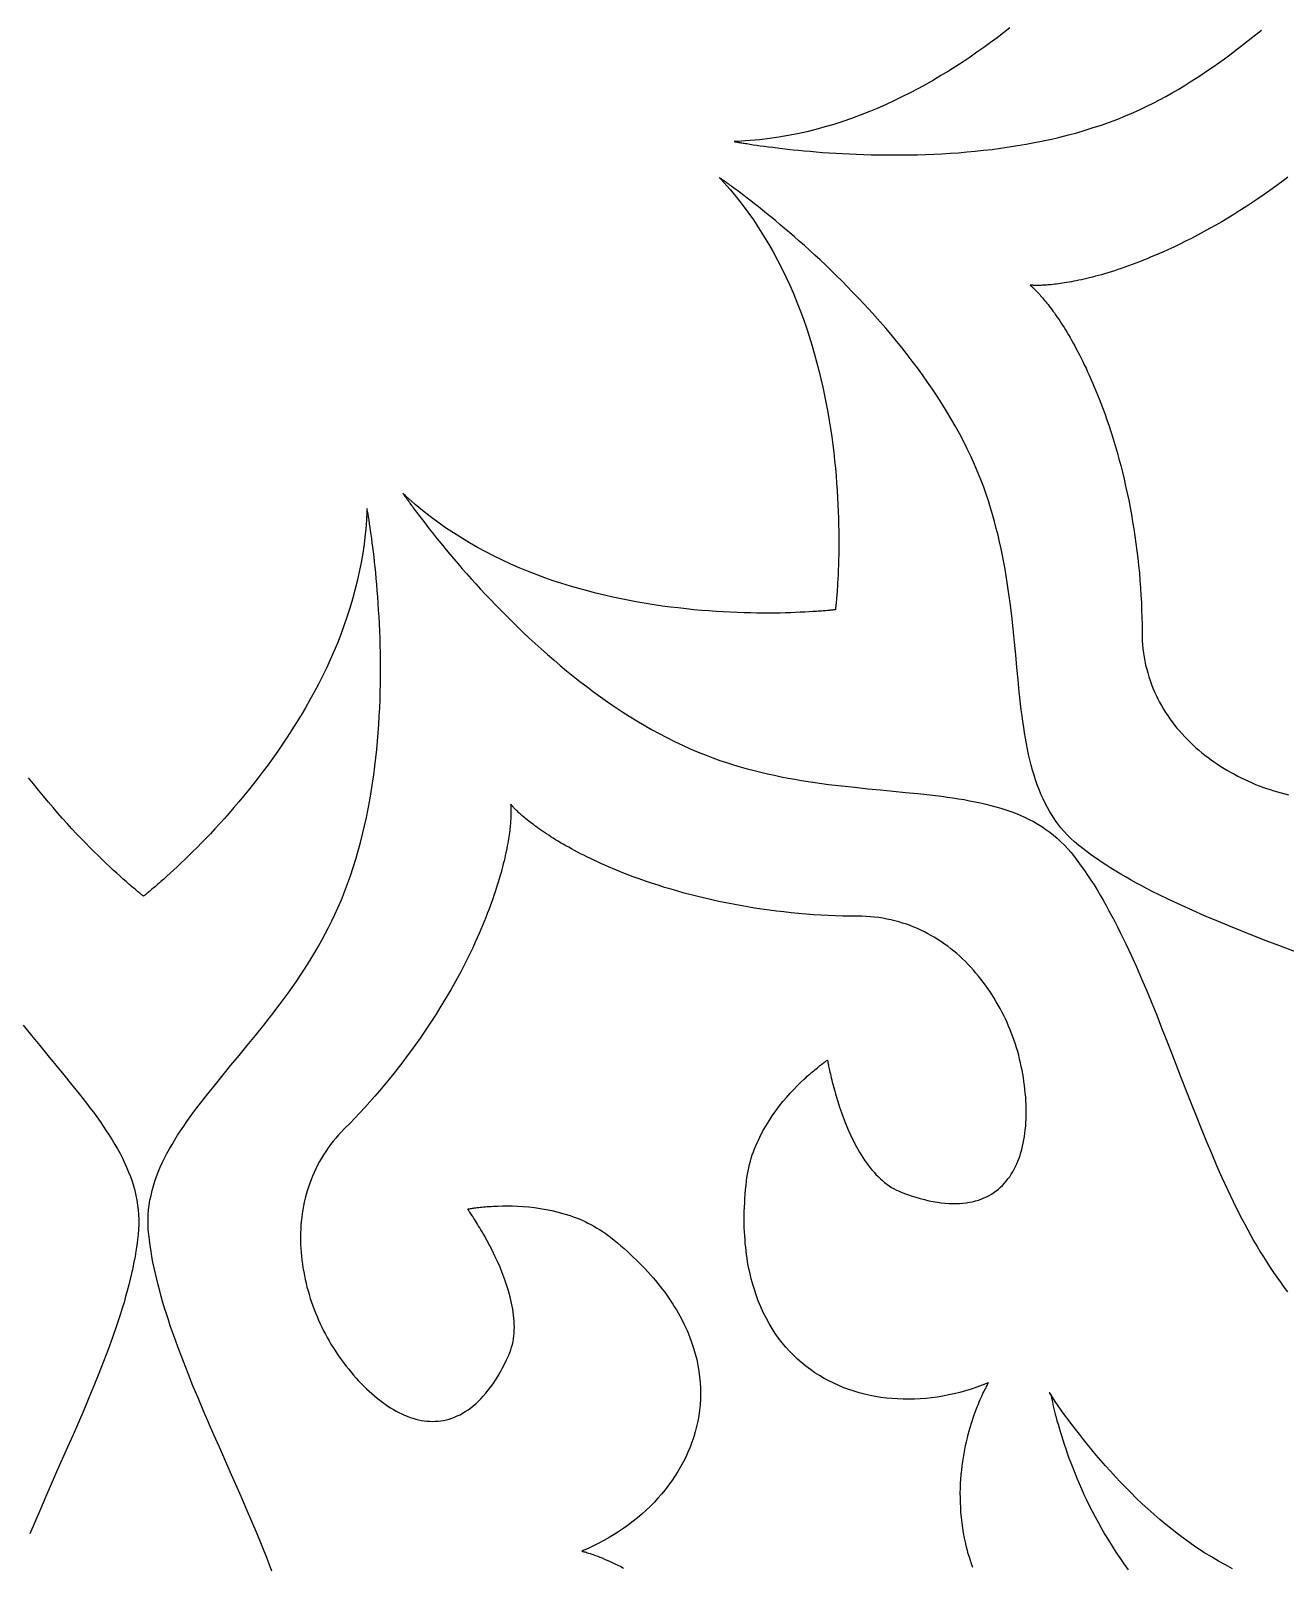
# Model space of a CAD drawing. Extents: x -555 to 555, y -555 to 555.
# Drawn here: x -9.9 to 99.9, y -144.4 to -9.9 of the extents above; entities that cross this region are included whole.
import ezdxf

# ---------------------------------------------------------------- set-up
doc = ezdxf.new("R2010")
doc.units = 0
doc.layers.add('PLAN_1', color=18, linetype='CONTINUOUS')

msp = doc.modelspace()

# ---------------------------------------------------------------- linework, layer by layer
at = {"layer": 'PLAN_1'}
for points in [[(75.81, -9.62), (75.26, -10.05), (74.7, -10.48), (74.12, -10.9), (73.54, -11.33), (72.94, -11.75), (72.33, -12.17), (71.72, -12.58), (71.08, -12.99), (70.44, -13.4), (69.79, -13.79), (69.13, -14.18), (68.45, -14.57), (67.77, -14.94), (67.08, -15.31), (66.37, -15.66), (65.66, -16.01), (64.94, -16.34), (64.21, -16.66), (63.47, -16.97), (62.72, -17.26), (61.96, -17.54), (61.19, -17.81), (60.42, -18.06), (59.63, -18.29), (58.84, -18.51), (58.04, -18.71), (57.24, -18.89), (56.43, -19.05), (55.61, -19.19), (54.78, -19.31), (53.94, -19.41), (53.52, -19.45), (53.1, -19.48), (52.68, -19.51), (51.97, -19.55), (51.68, -19.56), (51.69, -19.56), (51.71, -19.57), (51.74, -19.57), (51.77, -19.58), (51.81, -19.59), (51.86, -19.59), (51.91, -19.6), (51.97, -19.61), (52.04, -19.63), (52.11, -19.64), (52.19, -19.65), (52.28, -19.67), (52.37, -19.68), (52.48, -19.7), (52.58, -19.72), (52.69, -19.74), (52.81, -19.75), (52.94, -19.77), (53.07, -19.79), (53.21, -19.82), (53.35, -19.84), (53.65, -19.88), (53.98, -19.93), (54.33, -19.98), (54.69, -20.02), (55.08, -20.07), (55.49, -20.13), (55.92, -20.18), (56.37, -20.23), (56.84, -20.28), (57.33, -20.33), (57.83, -20.37), (58.35, -20.42), (58.88, -20.46), (59.43, -20.51), (60, -20.55), (60.58, -20.58), (61.17, -20.62), (61.78, -20.65), (62.4, -20.68), (63.03, -20.7), (63.67, -20.72), (64.33, -20.73), (64.99, -20.74), (65.66, -20.74), (66.34, -20.74), (67.03, -20.73), (67.73, -20.72), (68.44, -20.7), (69.15, -20.67), (69.87, -20.63), (70.59, -20.59), (71.32, -20.54), (72.05, -20.48), (72.78, -20.41), (73.52, -20.33), (74.26, -20.25), (75.01, -20.15), (75.75, -20.04), (76.49, -19.92), (77.24, -19.8), (77.98, -19.66), (78.73, -19.51), (79.47, -19.35), (80.2, -19.17), (80.94, -18.99), (81.67, -18.79), (82.4, -18.58), (83.12, -18.35), (83.84, -18.12), (84.55, -17.86), (85.26, -17.6), (85.95, -17.32), (86.64, -17.02), (87.23, -16.76), (87.8, -16.48), (88.37, -16.2), (88.92, -15.91), (89.47, -15.61), (90.02, -15.31), (90.55, -15), (91.08, -14.68), (91.6, -14.35), (92.11, -14.02), (92.62, -13.69), (93.12, -13.35), (93.62, -13.01), (94.11, -12.66), (94.59, -12.31), (95.07, -11.96), (96.01, -11.24), (96.93, -10.52), (97.83, -9.8)], [(101.56, -90.81), (99.35, -89.96), (98.25, -89.53), (97.15, -89.1), (96.06, -88.67), (94.99, -88.23), (93.92, -87.79), (92.86, -87.35), (91.82, -86.89), (90.8, -86.43), (89.79, -85.96), (88.81, -85.48), (88.32, -85.24), (87.84, -84.99), (87.37, -84.74), (86.9, -84.49), (86.44, -84.24), (85.98, -83.98), (85.53, -83.71), (85.09, -83.45), (84.65, -83.18), (84.22, -82.9), (83.8, -82.62), (83.39, -82.34), (82.99, -82.06), (82.59, -81.76), (82.2, -81.47), (81.82, -81.17), (81.48, -80.88), (81.16, -80.59), (80.86, -80.28), (80.56, -79.97), (80.29, -79.64), (80.02, -79.31), (79.78, -78.97), (79.54, -78.61), (79.32, -78.25), (79.1, -77.88), (78.91, -77.5), (78.72, -77.11), (78.54, -76.71), (78.37, -76.3), (78.22, -75.89), (78.07, -75.46), (77.93, -75.03), (77.8, -74.59), (77.68, -74.15), (77.57, -73.7), (77.46, -73.24), (77.36, -72.77), (77.27, -72.29), (77.18, -71.81), (77.1, -71.33), (77.03, -70.83), (76.95, -70.33), (76.89, -69.83), (76.82, -69.32), (76.76, -68.8), (76.64, -67.75), (76.54, -66.69), (76.43, -65.6), (76.33, -64.5), (76.22, -63.38), (76.1, -62.24), (75.98, -61.1), (75.84, -59.94), (75.68, -58.77), (75.59, -58.18), (75.5, -57.59), (75.4, -57), (75.29, -56.41), (75.17, -55.81), (75.05, -55.22), (74.92, -54.62), (74.78, -54.02), (74.63, -53.43), (74.48, -52.83), (74.31, -52.23), (74.13, -51.63), (73.94, -51.03), (73.74, -50.43), (73.53, -49.83), (73.3, -49.23), (73.02, -48.53), (72.73, -47.84), (72.42, -47.16), (72.09, -46.47), (71.75, -45.8), (71.4, -45.13), (71.04, -44.46), (70.66, -43.81), (70.27, -43.16), (69.87, -42.51), (69.46, -41.87), (69.04, -41.24), (68.61, -40.62), (68.18, -40), (67.74, -39.39), (67.28, -38.79), (66.83, -38.2), (66.37, -37.61), (65.9, -37.03), (65.43, -36.47), (64.95, -35.91), (64.47, -35.36), (63.99, -34.81), (63.51, -34.28), (63.03, -33.76), (62.54, -33.24), (62.06, -32.74), (61.58, -32.25), (61.1, -31.76), (60.62, -31.29), (60.15, -30.83), (59.67, -30.37), (59.21, -29.93), (58.74, -29.5), (58.29, -29.08), (57.84, -28.68), (57.39, -28.28), (56.96, -27.9), (56.53, -27.53), (56.11, -27.17), (55.7, -26.82), (55.3, -26.49), (54.91, -26.16), (54.53, -25.86), (54.16, -25.56), (53.81, -25.28), (53.47, -25.01), (53.15, -24.76), (52.83, -24.52), (52.54, -24.29), (52.26, -24.08), (52, -23.88), (51.75, -23.7), (51.63, -23.61), (51.52, -23.53), (51.42, -23.45), (51.31, -23.38), (51.22, -23.31), (51.12, -23.24), (51.04, -23.18), (50.95, -23.12), (50.88, -23.06), (50.8, -23.01), (50.74, -22.96), (50.68, -22.92), (50.62, -22.88), (50.57, -22.84), (50.52, -22.81), (50.49, -22.79), (50.45, -22.76), (50.42, -22.74), (50.4, -22.73), (50.39, -22.72), (50.38, -22.71), (50.57, -22.92), (51.05, -23.45), (51.33, -23.77), (51.6, -24.09), (51.87, -24.42), (52.39, -25.08), (52.89, -25.75), (53.37, -26.43), (53.83, -27.12), (54.27, -27.82), (54.7, -28.52), (55.1, -29.23), (55.49, -29.95), (55.86, -30.68), (56.22, -31.41), (56.55, -32.14), (56.88, -32.88), (57.18, -33.62), (57.47, -34.37), (57.75, -35.11), (58.01, -35.86), (58.25, -36.61), (58.49, -37.36), (58.7, -38.1), (58.91, -38.85), (59.1, -39.6), (59.28, -40.34), (59.45, -41.08), (59.61, -41.81), (59.75, -42.54), (59.89, -43.27), (60.01, -43.99), (60.12, -44.7), (60.23, -45.41), (60.32, -46.11), (60.4, -46.8), (60.48, -47.48), (60.55, -48.16), (60.61, -48.82), (60.66, -49.47), (60.71, -50.11), (60.74, -50.73), (60.77, -51.35), (60.8, -51.95), (60.82, -52.54), (60.83, -53.11), (60.84, -53.66), (60.85, -54.21), (60.85, -54.73), (60.85, -55.23), (60.84, -55.72), (60.83, -56.19), (60.82, -56.64), (60.8, -57.07), (60.78, -57.48), (60.76, -57.87), (60.74, -58.24), (60.72, -58.58), (60.71, -58.74), (60.7, -58.9), (60.69, -59.05), (60.68, -59.2), (60.67, -59.34), (60.66, -59.47), (60.65, -59.6), (60.64, -59.72), (60.63, -59.83), (60.62, -59.94), (60.61, -60.04), (60.6, -60.13), (60.59, -60.22), (60.58, -60.3), (60.57, -60.37), (60.57, -60.44), (60.56, -60.5), (60.55, -60.55), (60.5, -60.56), (60.44, -60.57), (60.37, -60.57), (60.3, -60.58), (60.22, -60.59), (60.13, -60.6), (60.04, -60.61), (59.94, -60.62), (59.83, -60.63), (59.72, -60.64), (59.6, -60.65), (59.47, -60.66), (59.34, -60.67), (59.2, -60.68), (59.05, -60.69), (58.9, -60.7), (58.74, -60.71), (58.58, -60.72), (58.24, -60.74), (57.87, -60.76), (57.48, -60.78), (57.07, -60.8), (56.64, -60.82), (56.19, -60.83), (55.72, -60.84), (55.23, -60.85), (54.73, -60.85), (54.21, -60.85), (53.66, -60.84), (53.11, -60.83), (52.54, -60.82), (51.95, -60.8), (51.35, -60.77), (50.73, -60.74), (50.11, -60.71), (49.47, -60.66), (48.82, -60.61), (48.16, -60.55), (47.48, -60.48), (46.8, -60.4), (46.11, -60.32), (45.41, -60.23), (44.7, -60.12), (43.99, -60.01), (43.27, -59.89), (42.54, -59.75), (41.81, -59.61), (41.08, -59.45), (40.34, -59.28), (39.6, -59.1), (38.85, -58.91), (38.1, -58.7), (37.36, -58.49), (36.61, -58.25), (35.86, -58.01), (35.11, -57.75), (34.37, -57.47), (33.62, -57.18), (32.88, -56.88), (32.14, -56.55), (31.41, -56.22), (30.68, -55.86), (29.95, -55.49), (29.23, -55.1), (28.52, -54.7), (27.82, -54.27), (27.12, -53.83), (26.43, -53.37), (25.75, -52.89), (25.08, -52.39), (24.42, -51.87), (24.09, -51.6), (23.77, -51.33), (23.45, -51.05), (22.92, -50.57), (22.71, -50.38), (22.72, -50.39), (22.73, -50.4), (22.74, -50.42), (22.76, -50.45), (22.79, -50.49), (22.81, -50.52), (22.84, -50.57), (22.88, -50.62), (22.92, -50.68), (22.96, -50.74), (23.01, -50.8), (23.06, -50.88), (23.12, -50.95), (23.18, -51.04), (23.24, -51.12), (23.31, -51.22), (23.38, -51.31), (23.45, -51.42), (23.53, -51.52), (23.61, -51.63), (23.7, -51.75), (23.88, -52), (24.08, -52.26), (24.29, -52.54), (24.52, -52.83), (24.76, -53.15), (25.01, -53.47), (25.28, -53.81), (25.56, -54.16), (25.86, -54.53), (26.16, -54.91), (26.49, -55.3), (26.82, -55.7), (27.17, -56.11), (27.53, -56.53), (27.9, -56.96), (28.28, -57.39), (28.68, -57.84), (29.08, -58.29), (29.5, -58.74), (29.93, -59.21), (30.37, -59.67), (30.83, -60.15), (31.29, -60.62), (31.76, -61.1), (32.25, -61.58), (32.74, -62.06), (33.24, -62.54), (33.76, -63.03), (34.28, -63.51), (34.81, -63.99), (35.36, -64.47), (35.91, -64.95), (36.47, -65.43), (37.03, -65.9), (37.61, -66.37), (38.2, -66.83), (38.79, -67.28), (39.39, -67.74), (40, -68.18), (40.62, -68.61), (41.24, -69.04), (41.87, -69.46), (42.51, -69.87), (43.16, -70.27), (43.81, -70.66), (44.46, -71.04), (45.13, -71.4), (45.8, -71.75), (46.47, -72.09), (47.16, -72.42), (47.84, -72.73), (48.53, -73.02), (49.23, -73.3), (49.83, -73.53), (50.43, -73.74), (51.03, -73.94), (51.63, -74.13), (52.23, -74.31), (52.83, -74.48), (53.43, -74.63), (54.02, -74.78), (54.62, -74.92), (55.22, -75.05), (55.81, -75.17), (56.41, -75.29), (57, -75.4), (57.59, -75.5), (58.18, -75.59), (58.77, -75.68), (59.94, -75.84), (61.1, -75.98), (62.24, -76.1), (63.38, -76.22), (64.5, -76.33), (65.6, -76.43), (66.69, -76.54), (67.75, -76.64), (68.8, -76.76), (69.32, -76.82), (69.83, -76.89), (70.33, -76.95), (70.83, -77.03), (71.33, -77.1), (71.81, -77.18), (72.29, -77.27), (72.77, -77.36), (73.24, -77.46), (73.7, -77.57), (74.15, -77.68), (74.59, -77.8), (75.03, -77.93), (75.46, -78.07), (75.89, -78.22), (76.3, -78.37), (76.71, -78.54), (77.11, -78.72), (77.5, -78.91), (77.88, -79.1), (78.25, -79.32), (78.61, -79.54), (78.97, -79.78), (79.31, -80.02), (79.64, -80.29), (79.97, -80.56), (80.28, -80.86), (80.59, -81.16), (80.88, -81.48), (81.17, -81.82), (81.47, -82.2), (81.76, -82.59), (82.06, -82.99), (82.34, -83.39), (82.62, -83.8), (82.9, -84.22), (83.18, -84.65), (83.45, -85.09), (83.71, -85.53), (83.98, -85.98), (84.24, -86.44), (84.49, -86.9), (84.74, -87.37), (84.99, -87.84), (85.24, -88.32), (85.48, -88.81), (85.96, -89.79), (86.43, -90.8), (86.89, -91.82), (87.35, -92.86), (87.79, -93.92), (88.23, -94.99), (88.67, -96.06), (89.1, -97.15), (89.53, -98.25), (89.96, -99.35), (90.81, -101.56), (91.68, -103.77), (92.11, -104.87), (92.55, -105.97), (93, -107.06), (93.45, -108.14), (93.91, -109.21), (94.38, -110.27), (94.86, -111.32), (95.35, -112.35), (95.86, -113.37), (96.11, -113.87), (96.37, -114.36), (96.64, -114.85), (96.9, -115.34), (97.17, -115.82), (97.45, -116.29), (97.73, -116.76), (98.01, -117.22), (98.3, -117.68), (98.59, -118.13), (98.88, -118.57), (99.18, -119), (99.49, -119.43), (99.8, -119.85), (100.12, -120.26)], [(100.14, -22.69), (99.62, -23.08), (99.1, -23.46), (98.58, -23.84), (98.06, -24.21), (97.53, -24.57), (97, -24.92), (96.48, -25.27), (95.95, -25.61), (95.42, -25.94), (94.89, -26.27), (94.36, -26.58), (93.83, -26.89), (93.3, -27.19), (92.77, -27.48), (92.25, -27.77), (91.72, -28.04), (91.2, -28.3), (90.68, -28.56), (90.16, -28.81), (89.65, -29.04), (89.27, -29.21), (88.91, -29.37), (88.55, -29.52), (88.19, -29.67), (87.84, -29.82), (87.5, -29.95), (87.16, -30.09), (86.83, -30.21), (86.51, -30.34), (86.19, -30.45), (85.87, -30.56), (85.56, -30.67), (85.26, -30.77), (84.96, -30.87), (84.67, -30.96), (84.39, -31.05), (84.11, -31.14), (83.83, -31.22), (83.57, -31.29), (83.3, -31.36), (83.05, -31.43), (82.8, -31.49), (82.55, -31.55), (82.31, -31.61), (82.08, -31.66), (81.85, -31.71), (81.63, -31.76), (81.42, -31.8), (81.21, -31.84), (81, -31.88), (80.81, -31.91), (80.61, -31.94), (80.43, -31.97), (80.25, -32), (80.07, -32.02), (79.91, -32.05), (79.74, -32.06), (79.59, -32.08), (79.43, -32.1), (79.29, -32.11), (79.15, -32.12), (79.02, -32.13), (78.89, -32.14), (78.77, -32.15), (78.65, -32.15), (78.54, -32.16), (78.44, -32.16), (78.34, -32.16), (78.25, -32.16), (78.16, -32.16), (78.08, -32.16), (78.01, -32.16), (77.94, -32.16), (77.88, -32.16), (77.82, -32.15), (77.77, -32.15), (77.73, -32.15), (77.69, -32.15), (77.66, -32.14), (77.63, -32.14), (77.61, -32.14), (77.59, -32.14), (77.58, -32.14), (77.58, -32.14), (77.58, -32.14), (77.59, -32.14), (77.6, -32.15), (77.62, -32.17), (77.64, -32.18), (77.66, -32.2), (77.69, -32.23), (77.73, -32.26), (77.76, -32.29), (77.81, -32.33), (77.85, -32.37), (77.9, -32.42), (77.95, -32.47), (78.01, -32.53), (78.07, -32.59), (78.14, -32.65), (78.2, -32.73), (78.28, -32.8), (78.35, -32.88), (78.43, -32.97), (78.51, -33.06), (78.59, -33.15), (78.68, -33.25), (78.77, -33.36), (78.86, -33.47), (78.96, -33.59), (79.06, -33.71), (79.16, -33.84), (79.26, -33.98), (79.37, -34.12), (79.48, -34.26), (79.59, -34.41), (79.71, -34.57), (79.82, -34.74), (79.94, -34.91), (80.06, -35.08), (80.18, -35.27), (80.3, -35.46), (80.43, -35.65), (80.56, -35.85), (80.69, -36.06), (80.82, -36.28), (80.95, -36.5), (81.08, -36.73), (81.22, -36.96), (81.35, -37.21), (81.49, -37.46), (81.63, -37.71), (81.77, -37.98), (81.91, -38.25), (82.05, -38.53), (82.19, -38.81), (82.33, -39.11), (82.48, -39.41), (82.62, -39.72), (82.76, -40.03), (82.91, -40.36), (83.05, -40.69), (83.2, -41.03), (83.34, -41.38), (83.49, -41.74), (83.64, -42.1), (83.78, -42.47), (83.93, -42.85), (84.12, -43.38), (84.31, -43.92), (84.5, -44.47), (84.68, -45.03), (84.86, -45.59), (85.03, -46.17), (85.2, -46.75), (85.36, -47.33), (85.52, -47.92), (85.67, -48.52), (85.81, -49.13), (85.95, -49.74), (86.09, -50.35), (86.22, -50.97), (86.34, -51.59), (86.45, -52.22), (86.56, -52.85), (86.67, -53.48), (86.76, -54.12), (86.85, -54.76), (86.94, -55.4), (87.01, -56.04), (87.08, -56.69), (87.15, -57.33), (87.2, -57.98), (87.25, -58.63), (87.29, -59.27), (87.33, -59.92), (87.35, -60.56), (87.37, -61.21), (87.38, -61.85), (87.38, -62.49), (87.39, -62.87), (87.4, -63.25), (87.43, -63.62), (87.46, -63.98), (87.51, -64.35), (87.56, -64.7), (87.63, -65.06), (87.7, -65.41), (87.79, -65.75), (87.88, -66.09), (87.98, -66.43), (88.09, -66.76), (88.21, -67.09), (88.33, -67.41), (88.47, -67.73), (88.61, -68.04), (88.76, -68.35), (88.92, -68.65), (89.09, -68.95), (89.26, -69.25), (89.44, -69.54), (89.63, -69.82), (89.82, -70.1), (90.02, -70.38), (90.23, -70.65), (90.44, -70.91), (90.66, -71.17), (90.89, -71.43), (91.12, -71.68), (91.36, -71.92), (91.6, -72.16), (91.85, -72.4), (92.1, -72.63), (92.36, -72.85), (92.62, -73.07), (92.89, -73.28), (93.16, -73.49), (93.43, -73.69), (93.71, -73.89), (94, -74.08), (94.28, -74.27), (94.57, -74.45), (94.87, -74.63), (95.17, -74.8), (95.47, -74.96), (95.77, -75.12), (96.07, -75.28), (96.38, -75.43), (96.69, -75.57), (97.01, -75.7), (97.32, -75.84), (97.64, -75.96), (97.95, -76.08), (98.27, -76.19), (98.59, -76.3), (98.92, -76.4), (99.24, -76.5), (99.56, -76.59), (99.89, -76.67), (100.21, -76.75)], [(11.24, -144.71), (10.82, -143.63), (10.39, -142.55), (9.94, -141.46), (9.49, -140.37), (9.02, -139.29), (8.55, -138.2), (7.6, -136.03), (6.64, -133.86), (6.16, -132.78), (5.69, -131.7), (5.23, -130.63), (4.78, -129.55), (4.33, -128.49), (3.9, -127.43), (3.49, -126.37), (3.09, -125.32), (2.71, -124.28), (2.35, -123.24), (2.18, -122.73), (2.01, -122.21), (1.85, -121.7), (1.7, -121.19), (1.56, -120.68), (1.42, -120.18), (1.28, -119.67), (1.16, -119.17), (1.04, -118.67), (0.93, -118.18), (0.83, -117.68), (0.74, -117.19), (0.66, -116.7), (0.58, -116.22), (0.52, -115.73), (0.46, -115.25), (0.42, -114.81), (0.4, -114.38), (0.4, -113.94), (0.42, -113.51), (0.45, -113.09), (0.51, -112.67), (0.57, -112.25), (0.66, -111.83), (0.75, -111.41), (0.87, -111), (1, -110.59), (1.14, -110.18), (1.3, -109.78), (1.47, -109.37), (1.65, -108.97), (1.84, -108.56), (2.05, -108.16), (2.27, -107.76), (2.5, -107.36), (2.74, -106.96), (2.99, -106.56), (3.25, -106.16), (3.52, -105.76), (3.8, -105.36), (4.08, -104.96), (4.38, -104.55), (4.68, -104.15), (4.99, -103.74), (5.3, -103.34), (5.63, -102.93), (6.29, -102.11), (6.97, -101.27), (7.66, -100.43), (8.37, -99.58), (9.08, -98.71), (9.8, -97.83), (10.52, -96.93), (11.24, -96.01), (11.96, -95.07), (12.31, -94.59), (12.66, -94.11), (13.01, -93.62), (13.35, -93.12), (13.69, -92.62), (14.02, -92.11), (14.35, -91.6), (14.68, -91.08), (15, -90.55), (15.31, -90.02), (15.61, -89.47), (15.91, -88.92), (16.2, -88.37), (16.48, -87.8), (16.76, -87.23), (17.02, -86.64), (17.32, -85.95), (17.6, -85.26), (17.86, -84.55), (18.12, -83.84), (18.35, -83.12), (18.58, -82.4), (18.79, -81.67), (18.99, -80.94), (19.17, -80.2), (19.35, -79.47), (19.51, -78.73), (19.66, -77.98), (19.8, -77.24), (19.92, -76.49), (20.04, -75.75), (20.15, -75.01), (20.25, -74.26), (20.33, -73.52), (20.41, -72.78), (20.48, -72.05), (20.54, -71.32), (20.59, -70.59), (20.63, -69.87), (20.67, -69.15), (20.7, -68.44), (20.72, -67.73), (20.73, -67.03), (20.74, -66.34), (20.74, -65.66), (20.74, -64.99), (20.73, -64.33), (20.72, -63.67), (20.7, -63.03), (20.68, -62.4), (20.65, -61.78), (20.62, -61.17), (20.58, -60.58), (20.55, -60), (20.51, -59.43), (20.46, -58.88), (20.42, -58.35), (20.37, -57.83), (20.33, -57.33), (20.28, -56.84), (20.23, -56.37), (20.18, -55.92), (20.13, -55.49), (20.07, -55.08), (20.02, -54.69), (19.98, -54.33), (19.93, -53.98), (19.88, -53.65), (19.84, -53.35), (19.82, -53.21), (19.79, -53.07), (19.77, -52.94), (19.75, -52.81), (19.74, -52.69), (19.72, -52.58), (19.7, -52.48), (19.68, -52.37), (19.67, -52.28), (19.65, -52.19), (19.64, -52.11), (19.63, -52.04), (19.61, -51.97), (19.6, -51.91), (19.59, -51.86), (19.59, -51.81), (19.58, -51.77), (19.57, -51.74), (19.57, -51.71), (19.56, -51.69), (19.56, -51.68), (19.55, -51.97), (19.51, -52.68), (19.48, -53.1), (19.45, -53.52), (19.41, -53.94), (19.31, -54.78), (19.19, -55.61), (19.05, -56.43), (18.89, -57.24), (18.71, -58.04), (18.51, -58.84), (18.29, -59.63), (18.06, -60.42), (17.81, -61.19), (17.54, -61.96), (17.26, -62.72), (16.97, -63.47), (16.66, -64.21), (16.34, -64.94), (16.01, -65.66), (15.66, -66.37), (15.31, -67.08), (14.94, -67.77), (14.57, -68.45), (14.18, -69.13), (13.79, -69.79), (13.4, -70.44), (12.99, -71.08), (12.58, -71.72), (12.17, -72.33), (11.75, -72.94), (11.33, -73.54), (10.9, -74.12), (10.48, -74.7), (10.05, -75.26), (9.62, -75.81), (9.19, -76.34), (8.76, -76.87), (8.34, -77.38), (7.91, -77.87), (7.49, -78.36), (7.08, -78.83), (6.67, -79.28), (6.26, -79.73), (5.86, -80.16), (5.46, -80.57), (5.08, -80.97), (4.7, -81.36), (4.33, -81.73), (3.97, -82.08), (3.62, -82.42), (3.28, -82.75), (2.95, -83.06), (2.64, -83.35), (2.33, -83.63), (2.05, -83.89), (1.77, -84.13), (1.51, -84.36), (1.39, -84.47), (1.27, -84.57), (1.16, -84.67), (1.05, -84.77), (0.94, -84.86), (0.84, -84.94), (0.74, -85.03), (0.65, -85.1), (0.56, -85.18), (0.48, -85.25), (0.4, -85.31), (0.33, -85.37), (0.26, -85.43), (0.2, -85.48), (0.14, -85.52), (0.09, -85.57), (0.04, -85.6), (0, -85.64), (-0.04, -85.6), (-0.09, -85.57), (-0.14, -85.52), (-0.2, -85.48), (-0.26, -85.43), (-0.33, -85.37), (-0.4, -85.31), (-0.48, -85.25), (-0.56, -85.18), (-0.65, -85.1), (-0.74, -85.03), (-0.84, -84.94), (-0.94, -84.86), (-1.05, -84.77), (-1.16, -84.67), (-1.27, -84.57), (-1.39, -84.47), (-1.51, -84.36), (-1.77, -84.13), (-2.05, -83.89), (-2.33, -83.63), (-2.64, -83.35), (-2.95, -83.06), (-3.28, -82.75), (-3.62, -82.42), (-3.97, -82.08), (-4.33, -81.73), (-4.7, -81.36), (-5.08, -80.97), (-5.46, -80.57), (-5.86, -80.16), (-6.26, -79.73), (-6.67, -79.28), (-7.08, -78.83), (-7.49, -78.36), (-7.91, -77.87), (-8.34, -77.38), (-8.76, -76.87), (-9.19, -76.34), (-9.62, -75.81), (-10.05, -75.26)], [(72.58, -144.39), (72.47, -144.09), (72.36, -143.79), (72.27, -143.49), (72.18, -143.2), (72.1, -142.91), (72.02, -142.62), (71.99, -142.48), (71.97, -142.41), (71.97, -142.39), (71.96, -142.36), (71.95, -142.3), (71.85, -141.84), (71.77, -141.38), (71.7, -140.93), (71.63, -140.48), (71.58, -140.03), (71.54, -139.59), (71.52, -139.15), (71.5, -138.72), (71.49, -138.3), (71.48, -137.88), (71.49, -137.47), (71.51, -137.06), (71.53, -136.66), (71.56, -136.27), (71.6, -135.88), (71.64, -135.5), (71.69, -135.13), (71.75, -134.77), (71.81, -134.41), (71.87, -134.06), (71.94, -133.72), (72.02, -133.39), (72.1, -133.06), (72.18, -132.75), (72.26, -132.44), (72.34, -132.14), (72.43, -131.86), (72.52, -131.58), (72.61, -131.31), (72.7, -131.05), (72.79, -130.8), (72.88, -130.56), (72.97, -130.33), (73.06, -130.11), (73.14, -129.9), (73.23, -129.71), (73.31, -129.52), (73.39, -129.35), (73.46, -129.18), (73.54, -129.03), (73.6, -128.9), (73.67, -128.77), (73.73, -128.66), (73.78, -128.56), (73.83, -128.47), (73.87, -128.39), (73.9, -128.33), (73.93, -128.28), (73.95, -128.25), (73.96, -128.23), (73.93, -128.24), (73.4, -128.44), (72.92, -128.62), (72.43, -128.78), (71.94, -128.93), (71.44, -129.07), (70.95, -129.19), (70.45, -129.3), (69.95, -129.4), (69.46, -129.48), (68.96, -129.55), (68.46, -129.6), (67.96, -129.64), (67.46, -129.66), (66.97, -129.67), (66.48, -129.67), (65.98, -129.65), (65.5, -129.62), (65.01, -129.57), (64.53, -129.51), (64.05, -129.43), (63.58, -129.34), (63.11, -129.24), (62.64, -129.11), (62.18, -128.98), (61.73, -128.83), (61.28, -128.66), (60.84, -128.48), (60.41, -128.28), (59.98, -128.07), (59.56, -127.85), (59.15, -127.6), (58.75, -127.35), (58.36, -127.07), (57.97, -126.78), (57.6, -126.48), (57.24, -126.16), (56.88, -125.82), (56.54, -125.47), (56.21, -125.11), (55.89, -124.72), (55.58, -124.32), (55.29, -123.91), (55.01, -123.47), (54.74, -123.03), (54.48, -122.56), (54.24, -122.08), (54.02, -121.58), (53.8, -121.07), (53.61, -120.54), (53.43, -119.99), (53.34, -119.72), (53.26, -119.43), (53.19, -119.14), (53.11, -118.85), (53.05, -118.55), (52.98, -118.25), (52.92, -117.95), (52.87, -117.64), (52.82, -117.33), (52.77, -117.01), (52.73, -116.69), (52.7, -116.36), (52.66, -116.03), (52.64, -115.7), (52.61, -115.36), (52.6, -115.02), (52.58, -114.67), (52.57, -114.32), (52.57, -113.96), (52.57, -113.6), (52.58, -113.24), (52.59, -112.87), (52.61, -112.49), (52.63, -112.12), (52.66, -111.73), (52.69, -111.35), (52.73, -110.96), (52.77, -110.56), (52.81, -110.27), (52.85, -109.97), (52.91, -109.68), (52.97, -109.4), (53.04, -109.12), (53.11, -108.84), (53.19, -108.56), (53.28, -108.29), (53.38, -108.02), (53.48, -107.75), (53.58, -107.49), (53.69, -107.23), (53.81, -106.98), (53.93, -106.72), (54.18, -106.23), (54.45, -105.76), (54.74, -105.3), (55.03, -104.85), (55.33, -104.43), (55.64, -104.02), (55.96, -103.62), (56.27, -103.25), (56.59, -102.89), (56.9, -102.55), (57.21, -102.24), (57.51, -101.94), (57.81, -101.66), (57.95, -101.52), (58.09, -101.4), (58.23, -101.27), (58.36, -101.16), (58.49, -101.04), (58.62, -100.94), (58.74, -100.84), (58.86, -100.74), (58.97, -100.65), (59.07, -100.57), (59.17, -100.49), (59.27, -100.41), (59.36, -100.34), (59.44, -100.28), (59.52, -100.23), (59.59, -100.17), (59.65, -100.13), (59.7, -100.09), (59.75, -100.06), (59.79, -100.03), (59.82, -100.01), (59.84, -99.99), (59.86, -99.98), (59.86, -99.98), (59.86, -99.99), (59.87, -100.01), (59.87, -100.04), (59.88, -100.09), (59.89, -100.15), (59.9, -100.22), (59.92, -100.31), (59.94, -100.4), (59.96, -100.51), (59.98, -100.62), (60.01, -100.75), (60.04, -100.89), (60.07, -101.04), (60.11, -101.19), (60.14, -101.36), (60.18, -101.53), (60.23, -101.71), (60.27, -101.9), (60.32, -102.09), (60.38, -102.29), (60.43, -102.5), (60.49, -102.71), (60.55, -102.93), (60.62, -103.15), (60.76, -103.61), (60.91, -104.09), (61.08, -104.58), (61.26, -105.07), (61.46, -105.58), (61.67, -106.08), (61.89, -106.58), (62.14, -107.08), (62.39, -107.57), (62.67, -108.05), (62.96, -108.52), (63.11, -108.75), (63.26, -108.97), (63.42, -109.19), (63.59, -109.4), (63.75, -109.6), (63.93, -109.8), (64.1, -110), (64.28, -110.18), (64.47, -110.36), (64.66, -110.53), (64.86, -110.69), (65.06, -110.85), (65.26, -110.99), (65.47, -111.13), (65.68, -111.25), (65.9, -111.37), (66.13, -111.47), (66.35, -111.57), (66.77, -111.72), (67.18, -111.86), (67.58, -111.99), (67.98, -112.1), (68.36, -112.2), (68.73, -112.29), (69.1, -112.36), (69.46, -112.42), (69.8, -112.47), (70.14, -112.51), (70.47, -112.53), (70.8, -112.54), (71.11, -112.54), (71.41, -112.53), (71.71, -112.51), (72, -112.48), (72.28, -112.43), (72.55, -112.38), (72.81, -112.31), (73.06, -112.24), (73.31, -112.15), (73.55, -112.05), (73.78, -111.95), (74, -111.83), (74.22, -111.71), (74.42, -111.57), (74.62, -111.43), (74.81, -111.28), (75, -111.12), (75.17, -110.95), (75.34, -110.77), (75.5, -110.59), (75.65, -110.39), (75.8, -110.19), (75.94, -109.98), (76.07, -109.77), (76.19, -109.54), (76.31, -109.31), (76.42, -109.07), (76.52, -108.83), (76.62, -108.58), (76.71, -108.33), (76.79, -108.06), (76.86, -107.8), (76.93, -107.52), (76.99, -107.24), (77.05, -106.96), (77.09, -106.67), (77.14, -106.37), (77.17, -106.08), (77.2, -105.77), (77.22, -105.47), (77.24, -105.15), (77.24, -104.84), (77.25, -104.52), (77.24, -104.2), (77.24, -103.87), (77.22, -103.54), (77.2, -103.21), (77.17, -102.87), (77.14, -102.54), (77.1, -102.2), (77.05, -101.85), (77, -101.51), (76.95, -101.18), (76.89, -100.86), (76.82, -100.54), (76.75, -100.21), (76.67, -99.89), (76.59, -99.56), (76.5, -99.24), (76.4, -98.92), (76.3, -98.59), (76.19, -98.27), (76.08, -97.95), (75.96, -97.64), (75.84, -97.32), (75.7, -97.01), (75.57, -96.69), (75.43, -96.38), (75.28, -96.07), (75.12, -95.77), (74.96, -95.47), (74.8, -95.17), (74.63, -94.87), (74.45, -94.57), (74.27, -94.28), (74.08, -94), (73.89, -93.71), (73.69, -93.43), (73.49, -93.16), (73.28, -92.89), (73.07, -92.62), (72.85, -92.36), (72.63, -92.1), (72.4, -91.85), (72.16, -91.6), (71.92, -91.36), (71.68, -91.12), (71.43, -90.89), (71.17, -90.66), (70.91, -90.44), (70.65, -90.23), (70.38, -90.02), (70.1, -89.82), (69.82, -89.63), (69.54, -89.44), (69.25, -89.26), (68.95, -89.09), (68.65, -88.92), (68.35, -88.76), (68.04, -88.61), (67.73, -88.47), (67.41, -88.33), (67.09, -88.21), (66.76, -88.09), (66.43, -87.98), (66.09, -87.88), (65.75, -87.79), (65.41, -87.7), (65.06, -87.63), (64.7, -87.56), (64.35, -87.51), (63.98, -87.46), (63.62, -87.43), (63.25, -87.4), (62.87, -87.39), (62.49, -87.38), (61.85, -87.38), (61.21, -87.37), (60.56, -87.35), (59.92, -87.33), (59.27, -87.29), (58.63, -87.25), (57.98, -87.2), (57.33, -87.15), (56.69, -87.08), (56.04, -87.01), (55.4, -86.94), (54.76, -86.85), (54.12, -86.76), (53.48, -86.67), (52.85, -86.56), (52.22, -86.45), (51.59, -86.34), (50.97, -86.22), (50.35, -86.09), (49.74, -85.95), (49.13, -85.81), (48.52, -85.67), (47.92, -85.52), (47.33, -85.36), (46.75, -85.2), (46.17, -85.03), (45.59, -84.86), (45.03, -84.68), (44.47, -84.5), (43.92, -84.31), (43.38, -84.12), (42.85, -83.93), (42.47, -83.78), (42.1, -83.64), (41.74, -83.49), (41.38, -83.34), (41.03, -83.2), (40.69, -83.05), (40.36, -82.91), (40.03, -82.76), (39.72, -82.62), (39.41, -82.48), (39.11, -82.33), (38.81, -82.19), (38.53, -82.05), (38.25, -81.91), (37.98, -81.77), (37.71, -81.63), (37.46, -81.49), (37.21, -81.35), (36.96, -81.22), (36.73, -81.08), (36.5, -80.95), (36.28, -80.82), (36.06, -80.69), (35.85, -80.56), (35.65, -80.43), (35.46, -80.3), (35.27, -80.18), (35.08, -80.06), (34.91, -79.94), (34.74, -79.82), (34.57, -79.71), (34.41, -79.59), (34.26, -79.48), (34.12, -79.37), (33.98, -79.26), (33.84, -79.16), (33.71, -79.06), (33.59, -78.96), (33.47, -78.86), (33.36, -78.77), (33.25, -78.68), (33.15, -78.59), (33.06, -78.51), (32.97, -78.43), (32.88, -78.35), (32.8, -78.28), (32.73, -78.2), (32.65, -78.14), (32.59, -78.07), (32.53, -78.01), (32.47, -77.95), (32.42, -77.9), (32.37, -77.85), (32.33, -77.81), (32.29, -77.76), (32.26, -77.73), (32.23, -77.69), (32.2, -77.66), (32.18, -77.64), (32.17, -77.62), (32.15, -77.6), (32.14, -77.59), (32.14, -77.58), (32.14, -77.58), (32.14, -77.58), (32.14, -77.59), (32.14, -77.61), (32.14, -77.63), (32.14, -77.66), (32.15, -77.69), (32.15, -77.73), (32.15, -77.77), (32.15, -77.82), (32.16, -77.88), (32.16, -77.94), (32.16, -78.01), (32.16, -78.08), (32.16, -78.16), (32.16, -78.25), (32.16, -78.34), (32.16, -78.44), (32.16, -78.54), (32.15, -78.65), (32.15, -78.77), (32.14, -78.89), (32.13, -79.02), (32.12, -79.15), (32.11, -79.29), (32.1, -79.43), (32.08, -79.59), (32.06, -79.74), (32.05, -79.91), (32.02, -80.07), (32, -80.25), (31.97, -80.43), (31.94, -80.61), (31.91, -80.81), (31.88, -81), (31.84, -81.21), (31.8, -81.42), (31.76, -81.63), (31.71, -81.85), (31.66, -82.08), (31.61, -82.31), (31.55, -82.55), (31.49, -82.8), (31.43, -83.05), (31.36, -83.3), (31.29, -83.57), (31.22, -83.83), (31.14, -84.11), (31.05, -84.39), (30.96, -84.67), (30.87, -84.96), (30.77, -85.26), (30.67, -85.56), (30.56, -85.87), (30.45, -86.19), (30.34, -86.51), (30.21, -86.83), (30.09, -87.16), (29.95, -87.5), (29.82, -87.84), (29.67, -88.19), (29.52, -88.55), (29.37, -88.91), (29.21, -89.27), (29.04, -89.65), (28.81, -90.16), (28.56, -90.68), (28.3, -91.2), (28.04, -91.72), (27.77, -92.25), (27.48, -92.77), (27.19, -93.3), (26.89, -93.83), (26.58, -94.36), (26.27, -94.89), (25.94, -95.42), (25.61, -95.95), (25.27, -96.48), (24.92, -97), (24.57, -97.53), (24.21, -98.06), (23.84, -98.58), (23.46, -99.1), (23.08, -99.62), (22.69, -100.14), (22.3, -100.65), (21.9, -101.16), (21.49, -101.66), (21.08, -102.16), (20.66, -102.66), (20.24, -103.15), (19.81, -103.64), (19.38, -104.12), (18.94, -104.59), (18.5, -105.06), (18.05, -105.52), (17.6, -105.98), (17.34, -106.25), (17.08, -106.53), (16.84, -106.81), (16.6, -107.09), (16.38, -107.38), (16.16, -107.67), (15.96, -107.97), (15.76, -108.27), (15.58, -108.57), (15.4, -108.87), (15.24, -109.18), (15.08, -109.5), (14.93, -109.81), (14.8, -110.13), (14.67, -110.45), (14.55, -110.77), (14.43, -111.1), (14.33, -111.42), (14.24, -111.75), (14.15, -112.08), (14.07, -112.41), (14.01, -112.75), (13.94, -113.08), (13.89, -113.42), (13.85, -113.76), (13.81, -114.1), (13.78, -114.43), (13.76, -114.77), (13.75, -115.11), (13.74, -115.46), (13.75, -115.8), (13.75, -116.14), (13.77, -116.48), (13.79, -116.82), (13.82, -117.16), (13.86, -117.5), (13.91, -117.84), (13.96, -118.18), (14.02, -118.51), (14.08, -118.85), (14.15, -119.19), (14.23, -119.52), (14.31, -119.85), (14.4, -120.18), (14.5, -120.51), (14.6, -120.84), (14.71, -121.16), (14.82, -121.49), (14.94, -121.81), (15.06, -122.12), (15.19, -122.44), (15.33, -122.75), (15.47, -123.06), (15.61, -123.37), (15.76, -123.67), (15.92, -123.97), (16.08, -124.27), (16.24, -124.56), (16.41, -124.85), (16.59, -125.13), (16.77, -125.41), (16.95, -125.69), (17.14, -125.96), (17.33, -126.23), (17.54, -126.51), (17.75, -126.78), (17.96, -127.05), (18.17, -127.31), (18.39, -127.57), (18.61, -127.82), (18.83, -128.06), (19.06, -128.3), (19.28, -128.53), (19.51, -128.75), (19.74, -128.97), (19.97, -129.18), (20.21, -129.38), (20.44, -129.57), (20.68, -129.76), (20.91, -129.94), (21.15, -130.11), (21.39, -130.27), (21.63, -130.43), (21.87, -130.57), (22.11, -130.71), (22.36, -130.84), (22.6, -130.96), (22.85, -131.07), (23.09, -131.16), (23.34, -131.26), (23.58, -131.34), (23.83, -131.41), (24.07, -131.47), (24.32, -131.52), (24.56, -131.55), (24.81, -131.58), (25.05, -131.6), (25.3, -131.61), (25.54, -131.6), (25.78, -131.59), (26.03, -131.56), (26.27, -131.52), (26.51, -131.47), (26.75, -131.41), (26.99, -131.33), (27.23, -131.24), (27.46, -131.14), (27.7, -131.03), (27.93, -130.9), (28.16, -130.76), (28.4, -130.61), (28.62, -130.44), (28.85, -130.26), (29.08, -130.07), (29.3, -129.86), (29.52, -129.64), (29.74, -129.4), (29.96, -129.15), (30.17, -128.89), (30.38, -128.61), (30.59, -128.31), (30.8, -128), (31, -127.68), (31.2, -127.33), (31.4, -126.98), (31.59, -126.6), (31.78, -126.21), (31.97, -125.81), (32.07, -125.58), (32.15, -125.35), (32.22, -125.11), (32.29, -124.87), (32.34, -124.63), (32.38, -124.38), (32.41, -124.13), (32.44, -123.88), (32.45, -123.63), (32.46, -123.37), (32.45, -123.11), (32.44, -122.85), (32.42, -122.58), (32.39, -122.32), (32.36, -122.05), (32.32, -121.79), (32.27, -121.52), (32.22, -121.25), (32.09, -120.72), (31.95, -120.18), (31.78, -119.65), (31.6, -119.13), (31.4, -118.62), (31.2, -118.11), (30.98, -117.62), (30.76, -117.14), (30.53, -116.67), (30.3, -116.23), (30.08, -115.8), (29.97, -115.6), (29.86, -115.4), (29.75, -115.21), (29.64, -115.02), (29.53, -114.84), (29.43, -114.67), (29.33, -114.51), (29.23, -114.35), (29.14, -114.2), (29.05, -114.05), (28.97, -113.92), (28.89, -113.79), (28.81, -113.68), (28.74, -113.57), (28.67, -113.47), (28.61, -113.38), (28.56, -113.3), (28.51, -113.23), (28.47, -113.17), (28.43, -113.12), (28.4, -113.08), (28.38, -113.05), (28.37, -113.03), (28.37, -113.02), (28.37, -113.02), (28.39, -113.02), (28.42, -113.02), (28.45, -113.01), (28.5, -113), (28.56, -112.99), (28.62, -112.98), (28.7, -112.97), (28.79, -112.95), (28.88, -112.94), (28.98, -112.93), (29.09, -112.91), (29.21, -112.9), (29.34, -112.88), (29.47, -112.87), (29.62, -112.85), (29.77, -112.84), (29.93, -112.82), (30.09, -112.81), (30.26, -112.8), (30.44, -112.79), (30.62, -112.78), (30.81, -112.77), (31, -112.76), (31.41, -112.75), (31.84, -112.75), (32.28, -112.75), (32.74, -112.77), (33.22, -112.8), (33.71, -112.84), (34.21, -112.9), (34.71, -112.97), (35.23, -113.05), (35.75, -113.16), (36.28, -113.29), (36.8, -113.43), (37.33, -113.6), (37.59, -113.69), (37.86, -113.79), (38.12, -113.89), (38.38, -114.01), (38.64, -114.12), (38.89, -114.25), (39.15, -114.38), (39.4, -114.51), (39.65, -114.66), (39.9, -114.81), (40.15, -114.97), (40.39, -115.14), (40.63, -115.31), (40.87, -115.49), (41.18, -115.74), (41.48, -115.99), (41.78, -116.24), (42.06, -116.49), (42.35, -116.74), (42.62, -117), (42.89, -117.25), (43.15, -117.5), (43.41, -117.76), (43.66, -118.01), (43.9, -118.26), (44.14, -118.52), (44.37, -118.77), (44.59, -119.03), (44.81, -119.29), (45.02, -119.54), (45.22, -119.8), (45.42, -120.06), (45.61, -120.31), (45.8, -120.57), (45.98, -120.83), (46.15, -121.08), (46.32, -121.34), (46.48, -121.6), (46.64, -121.86), (46.79, -122.11), (46.93, -122.37), (47.07, -122.63), (47.33, -123.14), (47.57, -123.66), (47.78, -124.17), (47.97, -124.68), (48.14, -125.19), (48.29, -125.7), (48.41, -126.2), (48.52, -126.71), (48.61, -127.21), (48.67, -127.71), (48.72, -128.21), (48.74, -128.7), (48.75, -129.19), (48.74, -129.68), (48.71, -130.16), (48.66, -130.64), (48.59, -131.12), (48.51, -131.59), (48.4, -132.06), (48.28, -132.52), (48.15, -132.97), (48, -133.43), (47.83, -133.87), (47.64, -134.31), (47.45, -134.74), (47.23, -135.17), (47, -135.59), (46.76, -136.01), (46.5, -136.41), (46.23, -136.81), (45.95, -137.21), (45.65, -137.59), (45.34, -137.97), (45.02, -138.34), (44.69, -138.7), (44.34, -139.05), (43.98, -139.39), (43.61, -139.72), (43.23, -140.05), (42.84, -140.36), (42.44, -140.67), (42.03, -140.96), (41.61, -141.25), (41.19, -141.52), (40.75, -141.79), (40.3, -142.04), (39.85, -142.28), (39.39, -142.51), (38.92, -142.73), (38.4, -142.95), (38.37, -142.97), (38.39, -142.98), (38.43, -142.99), (38.49, -143), (38.55, -143.02), (38.64, -143.04), (38.73, -143.07), (38.84, -143.11), (38.96, -143.15), (39.1, -143.19), (39.24, -143.24), (39.4, -143.29), (39.57, -143.35), (39.75, -143.42), (39.94, -143.49), (40.14, -143.57), (40.34, -143.66), (40.56, -143.75), (40.79, -143.85), (41.02, -143.96), (41.26, -144.07), (41.51, -144.19), (41.76, -144.32), (42.02, -144.45)], [(-10.52, -96.93), (-9.8, -97.83), (-9.08, -98.71), (-8.37, -99.58), (-7.66, -100.43), (-6.97, -101.27), (-6.29, -102.11), (-5.63, -102.93), (-5.3, -103.34), (-4.99, -103.74), (-4.68, -104.15), (-4.38, -104.55), (-4.08, -104.96), (-3.8, -105.36), (-3.52, -105.76), (-3.25, -106.16), (-2.99, -106.56), (-2.74, -106.96), (-2.5, -107.36), (-2.27, -107.76), (-2.05, -108.16), (-1.84, -108.56), (-1.65, -108.97), (-1.47, -109.37), (-1.3, -109.78), (-1.14, -110.18), (-1, -110.59), (-0.87, -111), (-0.75, -111.41), (-0.66, -111.83), (-0.57, -112.25), (-0.51, -112.67), (-0.45, -113.09), (-0.42, -113.51), (-0.4, -113.94), (-0.4, -114.38), (-0.42, -114.81), (-0.46, -115.25), (-0.52, -115.73), (-0.58, -116.22), (-0.66, -116.7), (-0.74, -117.19), (-0.83, -117.68), (-0.93, -118.18), (-1.04, -118.67), (-1.16, -119.17), (-1.28, -119.67), (-1.42, -120.18), (-1.56, -120.68), (-1.7, -121.19), (-1.85, -121.7), (-2.01, -122.21), (-2.18, -122.73), (-2.35, -123.24), (-2.71, -124.28), (-3.09, -125.32), (-3.49, -126.37), (-3.9, -127.43), (-4.33, -128.49), (-4.78, -129.55), (-5.23, -130.63), (-5.69, -131.7), (-6.16, -132.78), (-6.64, -133.86), (-7.6, -136.03), (-8.55, -138.2), (-9.02, -139.29), (-9.49, -140.37), (-9.94, -141.46)], [(95.3, -144.51), (94.68, -144.18), (94.06, -143.84), (93.45, -143.48), (92.86, -143.11), (92.27, -142.73), (91.69, -142.33), (91.12, -141.92), (90.56, -141.5), (90.01, -141.08), (89.47, -140.64), (88.93, -140.19), (88.41, -139.74), (87.9, -139.28), (87.4, -138.82), (86.91, -138.35), (86.43, -137.88), (85.96, -137.41), (85.5, -136.93), (85.06, -136.46), (84.62, -135.98), (84.19, -135.51), (83.78, -135.04), (83.38, -134.57), (82.99, -134.1), (82.61, -133.64), (82.25, -133.19), (81.9, -132.74), (81.56, -132.3), (81.23, -131.87), (80.91, -131.44), (80.61, -131.03), (80.32, -130.63), (80.05, -130.24), (79.78, -129.86), (79.54, -129.5), (79.3, -129.15), (79.25, -129.07), (79.42, -129.33), (79.42, -129.34), (79.43, -129.36), (79.43, -129.38), (79.44, -129.41), (79.44, -129.44), (79.45, -129.48), (79.46, -129.53), (79.47, -129.58), (79.48, -129.64), (79.51, -129.77), (79.54, -129.92), (79.58, -130.09), (79.62, -130.29), (79.67, -130.5), (79.73, -130.74), (79.79, -130.99), (79.86, -131.26), (79.94, -131.55), (80.03, -131.85), (80.12, -132.17), (80.22, -132.51), (80.33, -132.86), (80.44, -133.23), (80.56, -133.61), (80.7, -134), (80.84, -134.4), (80.99, -134.82), (81.15, -135.24), (81.32, -135.68), (81.49, -136.13), (81.68, -136.58), (81.88, -137.05), (82.09, -137.52), (82.3, -138), (82.53, -138.49), (82.77, -138.98), (83.02, -139.47), (83.28, -139.98), (83.56, -140.48), (83.84, -140.99), (84.14, -141.5), (84.44, -142.02), (84.76, -142.53), (85.1, -143.05), (85.44, -143.57), (85.8, -144.08), (86.17, -144.6)]]:
    msp.add_lwpolyline(points, dxfattribs=at)

doc.saveas('drawing.dxf')
